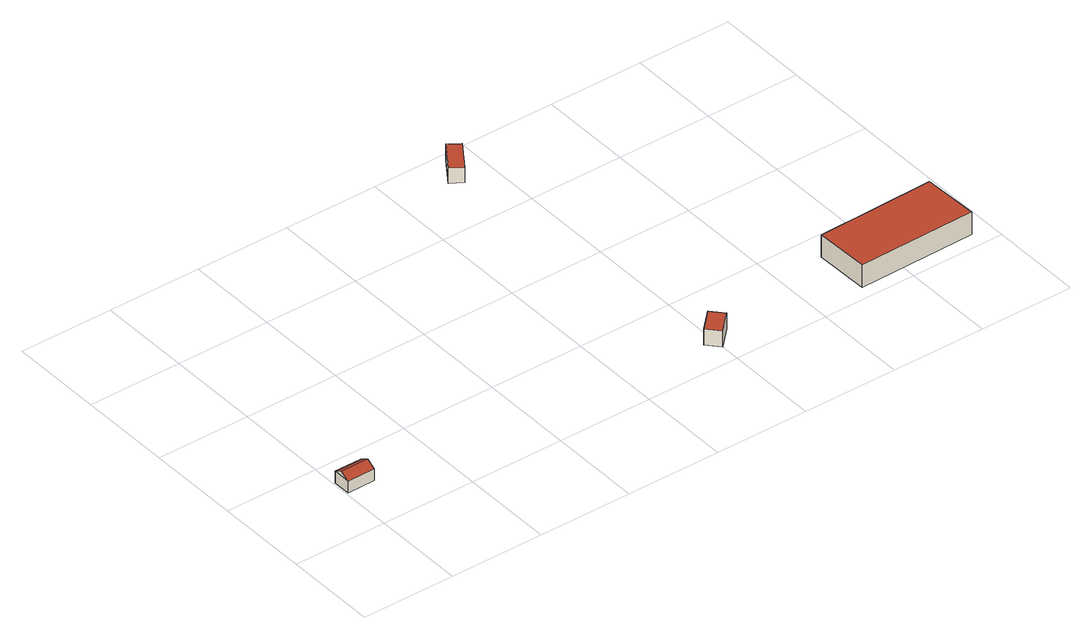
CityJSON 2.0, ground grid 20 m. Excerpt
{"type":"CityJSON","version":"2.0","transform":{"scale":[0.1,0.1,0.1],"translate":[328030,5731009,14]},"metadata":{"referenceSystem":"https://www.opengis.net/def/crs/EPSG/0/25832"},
"CityObjects":{
"building1":{"type":"Building","attributes":{"Geometrietyp2DReferenz":"3000","Gemeindeschluessel":"05170048","function":"51009_1610","roofType":"3100","measuredHeight":3.63},"geometry":[{"type":"Solid","lod":"2","boundaries":[[[[0,1,2,3]],[[4,5,1,0]],[[6,7,5,4]],[[3,2,7,6]],[[0,8,4]],[[6,9,3]],[[3,9,8,0]],[[4,8,9,6]],[[1,5,7,2]]]],"semantics":{"surfaces":[{"type":"WallSurface"},{"type":"RoofSurface"},{"type":"GroundSurface"}],"values":[[0,0,0,0,0,0,1,1,2]]}}]},
"building2":{"type":"Building","attributes":{"Geometrietyp2DReferenz":"3000","Gemeindeschluessel":"05170048","function":"51009_1610","roofType":"1000","measuredHeight":3.57},"geometry":[{"type":"Solid","lod":"2","boundaries":[[[[10,11,12,13]],[[14,15,11,10]],[[16,17,15,14]],[[13,12,17,16]],[[14,10,13,16]],[[11,15,17,12]]]],"semantics":{"surfaces":[{"type":"WallSurface"},{"type":"RoofSurface"},{"type":"GroundSurface"}],"values":[[0,0,0,0,1,2]]}}]},
"building3":{"type":"Building","attributes":{"Geometrietyp2DReferenz":"3000","Gemeindeschluessel":"05170048","function":"51009_1610","roofType":"1000","measuredHeight":3.37},"geometry":[{"type":"Solid","lod":"2","boundaries":[[[[18,19,20,21]],[[22,23,19,18]],[[24,25,23,22]],[[21,20,25,24]],[[22,18,21,24]],[[19,23,25,20]]]],"semantics":{"surfaces":[{"type":"WallSurface"},{"type":"RoofSurface"},{"type":"GroundSurface"}],"values":[[0,0,0,0,1,2]]}}]},
"building4":{"type":"Building","attributes":{"Geometrietyp2DReferenz":"3000","Gemeindeschluessel":"05170048","function":"31001_2720","roofType":"1000","measuredHeight":4.99},"address":[{"country":"Germany","locality":"Wesel","thoroughfareNumber":"14a","thoroughfareName":"Böckersche Straße"}],"geometry":[{"type":"Solid","lod":"2","boundaries":[[[[26,27,28,29]],[[30,31,27,26]],[[32,33,31,30]],[[29,28,33,32]],[[30,26,29,32]],[[27,31,33,28]]]],"semantics":{"surfaces":[{"type":"WallSurface"},{"type":"RoofSurface"},{"type":"GroundSurface"}],"values":[[0,0,0,0,1,2]]}}]}
},
"vertices":[
[5,110,34],[5,110,8],[64,110,8],[64,110,34],[5,148,34],[5,148,8],[64,148,34],[64,148,8],[5,129,45],[64,129,45],
[839,80,44],[839,80,8],[815,105,8],[815,105,44],[800,42,44],[800,42,8],[777,67,44],[777,67,8],
[775,770,42],[775,770,8],[750,787,8],[750,787,42],[735,711,42],[735,711,8],[710,728,42],[710,728,8],
[1334,126,83],[1334,126,33],[1083,119,33],[1083,119,83],[1338,7,83],[1338,7,33],[1086,3,83],[1086,3,33]
]}
